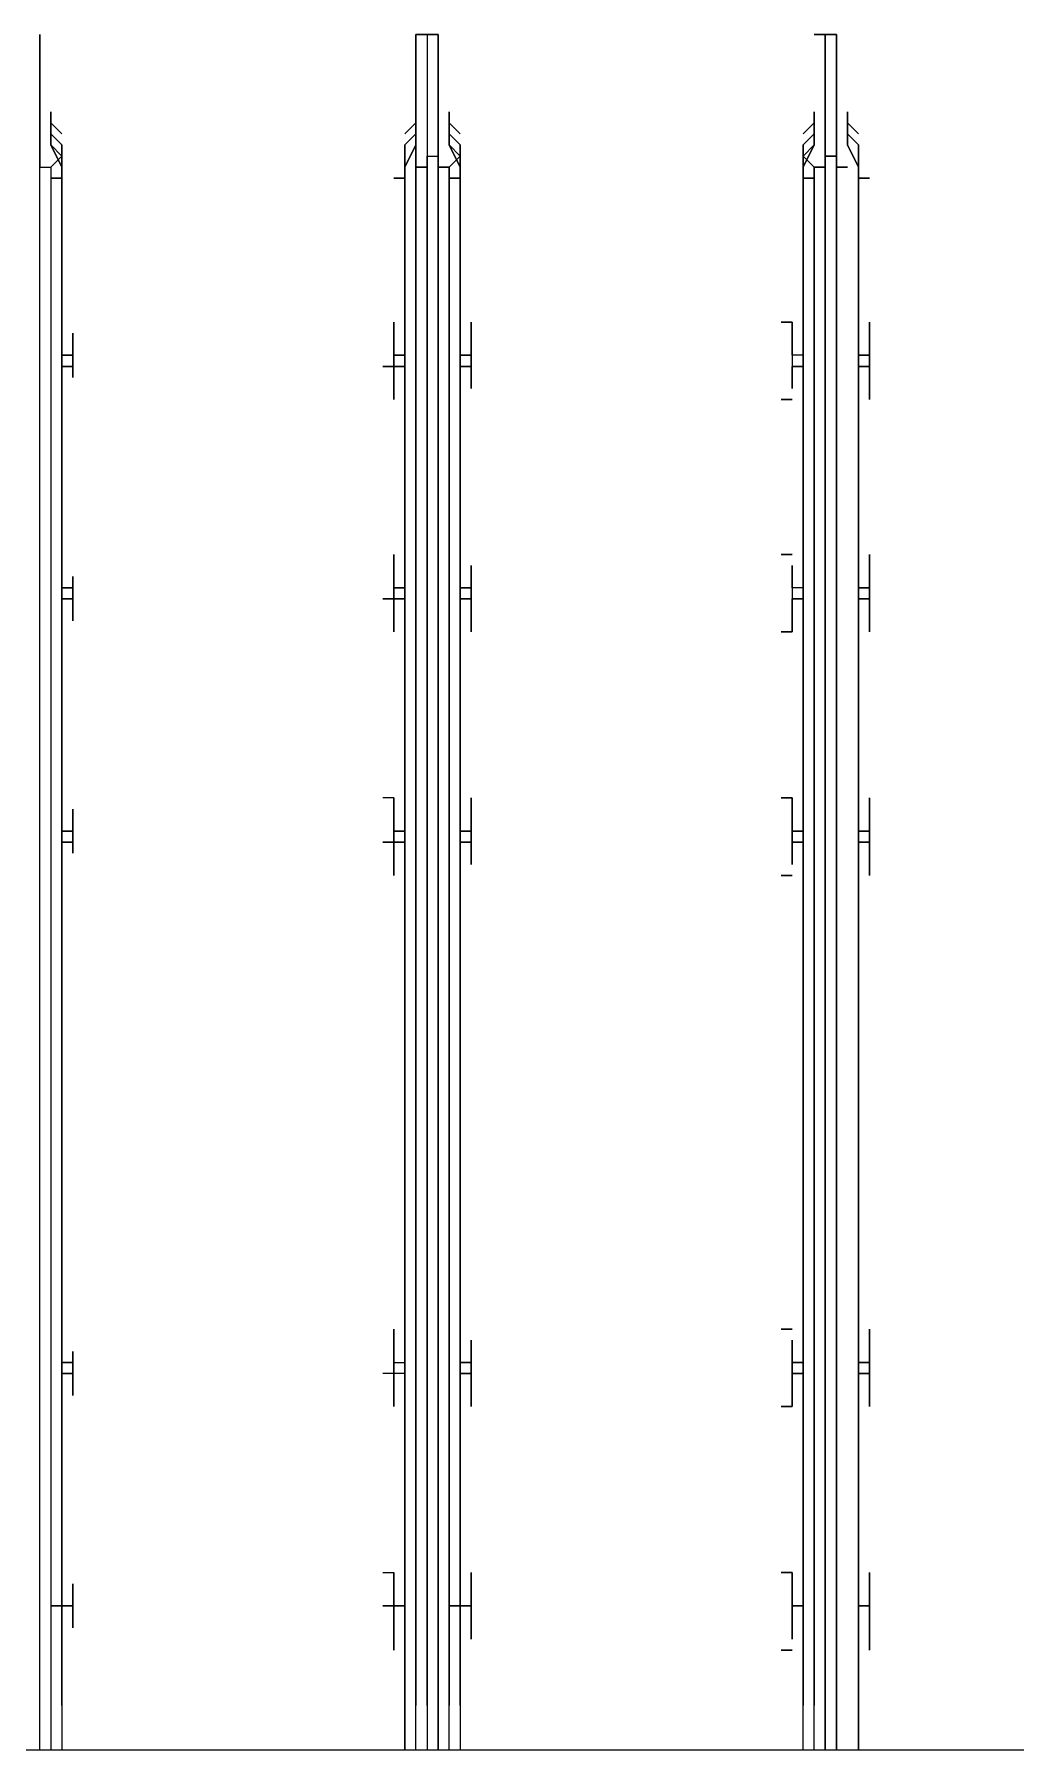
# Model space of a CAD drawing. Header units: metres. Extents: x 531759 to 532310, y 2674774 to 2675087.
# Drawn here: x 532123.8614 to 532123.9841, y 2674973.8952 to 2674974.1096 of the extents above; entities that cross this region are included whole.
import ezdxf

# ---------------------------------------------------------------- set-up
doc = ezdxf.new("R2010")
doc.units = ezdxf.units.M
doc.header["$MEASUREMENT"] = 0
doc.layers.add('IDT', color=7, linetype='Continuous')

# ---------------------------------------------------------------- blocks, each defined once
blk = doc.blocks.new('IDT')
at = {"layer": 'IDT', "color": 0, "lineweight": 25}
for p, q in [((14.34065, 13.86368), (13.87591, 13.86368)), ((14.14286, 13.66727), (14.14286, 13.86368)), ((14.14286, 13.86368), (14.14286, 13.66589)), ((14.14562, 13.66589), (14.14562, 13.86368)), ((14.14562, 13.86368), (14.14562, 13.66451)), ((14.14701, 13.66589), (14.14701, 13.86368)), ((14.14701, 13.86368), (14.14701, 13.66451)), ((14.14839, 13.86368), (14.14839, 13.66589)), ((14.14977, 13.86368), (14.14977, 13.66727)), ((14.19265, 13.66727), (14.19265, 13.86368)), ((14.19403, 13.86368), (14.19403, 13.66589)), ((14.19542, 13.66589), (14.19542, 13.86368)), ((14.19542, 13.86368), (14.19542, 13.66451)), ((14.1968, 13.66451), (14.1968, 13.86368)), ((14.19818, 13.86368), (14.19818, 13.66589)), ((14.19957, 13.86368), (14.19957, 13.66589)), ((14.19957, 13.66727), (14.19957, 13.86368)), ((14.24244, 13.66727), (14.24244, 13.86368)), ((14.24383, 13.66589), (14.24383, 13.86368)), ((14.24521, 13.86368), (14.24521, 13.66589)), ((14.14286, 13.66589), (14.14286, 13.85815)), ((14.14286, 13.85815), (14.14286, 13.66727)), ((14.14562, 13.66451), (14.14562, 13.85815)), ((14.14562, 13.85815), (14.14562, 13.66589)), ((14.14701, 13.66451), (14.14701, 13.85815)), ((14.14701, 13.85815), (14.14701, 13.66589)), ((14.14839, 13.66589), (14.14839, 13.85815)), ((14.14977, 13.66727), (14.14977, 13.85815)), ((14.19265, 13.85815), (14.19265, 13.66727)), ((14.19403, 13.66589), (14.19403, 13.85815)), ((14.19542, 13.66451), (14.19542, 13.85815)), ((14.19542, 13.85815), (14.19542, 13.66589)), ((14.1968, 13.85815), (14.1968, 13.66451)), ((14.19818, 13.66589), (14.19818, 13.85815)), ((14.19957, 13.66589), (14.19957, 13.85815)), ((14.19957, 13.85815), (14.19957, 13.66727)), ((14.24244, 13.85815), (14.24244, 13.66727)), ((14.24383, 13.66589), (14.24383, 13.85815)), ((14.24521, 13.85815), (14.24521, 13.66589)), ((14.14147, 13.8457), (14.14147, 13.85123)), ((14.14147, 13.85123), (14.14147, 13.8457)), ((14.14147, 13.84846), (14.14147, 13.84985)), ((14.14147, 13.84985), (14.14147, 13.84846)), ((14.14977, 13.8457), (14.14977, 13.85123)), ((14.14977, 13.85123), (14.14977, 13.8457)), ((14.15254, 13.85123), (14.15115, 13.85123)), ((14.15115, 13.85123), (14.15254, 13.85123)), ((14.15115, 13.84985), (14.15115, 13.84846)), ((14.15115, 13.84846), (14.15115, 13.84985)), ((14.19127, 13.84846), (14.19127, 13.84985)), ((14.19127, 13.84985), (14.19127, 13.84846)), ((14.19265, 13.8457), (14.19265, 13.85123)), ((14.19265, 13.85123), (14.19265, 13.8457)), ((14.20095, 13.8457), (14.20095, 13.85123)), ((14.20095, 13.85123), (14.20095, 13.8457)), ((14.20095, 13.84846), (14.20095, 13.84985)), ((14.20095, 13.84985), (14.20095, 13.84846)), ((14.24244, 13.8457), (14.24244, 13.85123)), ((14.24244, 13.85123), (14.24244, 13.8457)), ((14.24244, 13.84846), (14.24244, 13.84985)), ((14.24244, 13.84985), (14.24244, 13.84846)), ((14.14147, 13.84846), (14.14147, 13.8457)), ((14.14147, 13.8457), (14.14147, 13.84846)), ((14.15115, 13.84846), (14.15115, 13.8457)), ((14.15115, 13.8457), (14.15115, 13.84846)), ((14.19127, 13.8457), (14.19127, 13.84846)), ((14.19127, 13.84846), (14.19127, 13.8457)), ((14.20095, 13.8457), (14.20095, 13.84846)), ((14.20095, 13.84846), (14.20095, 13.8457)), ((14.24106, 13.8457), (14.24106, 13.84846)), ((14.24106, 13.84846), (14.24106, 13.8457)), ((14.14147, 13.8457), (14.14147, 13.84293)), ((14.14147, 13.84155), (14.14147, 13.8457)), ((14.14147, 13.8457), (14.14286, 13.8457)), ((14.14286, 13.8457), (14.14147, 13.8457)), ((14.14147, 13.8457), (14.14286, 13.8457)), ((14.14286, 13.8457), (14.14147, 13.8457)), ((14.14147, 13.8457), (14.14147, 13.84155)), ((14.14147, 13.84293), (14.14147, 13.8457)), ((14.14147, 13.8457), (14.14286, 13.8457)), ((14.14977, 13.8457), (14.14977, 13.84155)), ((14.14977, 13.84155), (14.14977, 13.8457)), ((14.14977, 13.8457), (14.15115, 13.8457)), ((14.15115, 13.8457), (14.14977, 13.8457)), ((14.14977, 13.8457), (14.15115, 13.8457)), ((14.15115, 13.8457), (14.14977, 13.8457)), ((14.15115, 13.8457), (14.14977, 13.8457)), ((14.14977, 13.8457), (14.15115, 13.8457)), ((14.15115, 13.8457), (14.14977, 13.8457)), ((14.14977, 13.8457), (14.15115, 13.8457)), ((14.15115, 13.84293), (14.15115, 13.8457)), ((14.15115, 13.8457), (14.15115, 13.84293)), ((14.19265, 13.8457), (14.19127, 13.8457)), ((14.19127, 13.8457), (14.19265, 13.8457)), ((14.19127, 13.8457), (14.19127, 13.84293)), ((14.19127, 13.84293), (14.19127, 13.8457)), ((14.19127, 13.8457), (14.19265, 13.8457)), ((14.19265, 13.8457), (14.19127, 13.8457)), ((14.19127, 13.8457), (14.19265, 13.8457)), ((14.19403, 13.8457), (14.19265, 13.8457)), ((14.19265, 13.8457), (14.19403, 13.8457)), ((14.19265, 13.8457), (14.19265, 13.84155)), ((14.19265, 13.84155), (14.19265, 13.8457)), ((14.20095, 13.8457), (14.19957, 13.8457)), ((14.19957, 13.8457), (14.20095, 13.8457)), ((14.20095, 13.8457), (14.19957, 13.8457)), ((14.19957, 13.8457), (14.20095, 13.8457)), ((14.20095, 13.84155), (14.20095, 13.8457)), ((14.20095, 13.8457), (14.20095, 13.84155)), ((14.20095, 13.84293), (14.20095, 13.8457)), ((14.20095, 13.84293), (14.20095, 13.8457)), ((14.20095, 13.8457), (14.20233, 13.8457)), ((14.20233, 13.8457), (14.20095, 13.8457)), ((14.20095, 13.8457), (14.20233, 13.8457)), ((14.20233, 13.8457), (14.20095, 13.8457)), ((14.20095, 13.8457), (14.20233, 13.8457)), ((14.24244, 13.8457), (14.24106, 13.8457)), ((14.24106, 13.8457), (14.24106, 13.84293)), ((14.24106, 13.84293), (14.24106, 13.8457)), ((14.24106, 13.8457), (14.24244, 13.8457)), ((14.24244, 13.8457), (14.24106, 13.8457)), ((14.24106, 13.8457), (14.24244, 13.8457)), ((14.24383, 13.8457), (14.24244, 13.8457)), ((14.24244, 13.8457), (14.24383, 13.8457)), ((14.24244, 13.8457), (14.24244, 13.84155)), ((14.24244, 13.84155), (14.24244, 13.8457)), ((14.14147, 13.84293), (14.14147, 13.84155)), ((14.14147, 13.84155), (14.14147, 13.84293)), ((14.15115, 13.84293), (14.15115, 13.84155)), ((14.15115, 13.84155), (14.15115, 13.84293)), ((14.15115, 13.84155), (14.15254, 13.84155)), ((14.15254, 13.84155), (14.15115, 13.84155)), ((14.19127, 13.84293), (14.19127, 13.84155)), ((14.19127, 13.84155), (14.19127, 13.84293)), ((14.20095, 13.84155), (14.20095, 13.84293)), ((14.20095, 13.84155), (14.20095, 13.84293)), ((14.20233, 13.84155), (14.20095, 13.84155)), ((14.24244, 13.84155), (14.24244, 13.84293)), ((14.24244, 13.84293), (14.24244, 13.84155)), ((14.14147, 13.81942), (14.14147, 13.8208)), ((14.14147, 13.8208), (14.14147, 13.81665)), ((14.14147, 13.81665), (14.14147, 13.8208)), ((14.14147, 13.8208), (14.14147, 13.81942)), ((14.14977, 13.81665), (14.14977, 13.8208)), ((14.14977, 13.8208), (14.14977, 13.81665)), ((14.15115, 13.8208), (14.15254, 13.8208)), ((14.15254, 13.8208), (14.15115, 13.8208)), ((14.15115, 13.8208), (14.15115, 13.81942)), ((14.15115, 13.81942), (14.15115, 13.8208)), ((14.19127, 13.81942), (14.19127, 13.8208)), ((14.19127, 13.8208), (14.19127, 13.81942)), ((14.19265, 13.81527), (14.19265, 13.8208)), ((14.19265, 13.8208), (14.19265, 13.81665)), ((14.20095, 13.81942), (14.20095, 13.8208)), ((14.20095, 13.81665), (14.20095, 13.8208)), ((14.20095, 13.8208), (14.20095, 13.81942)), ((14.20095, 13.81665), (14.20095, 13.8208)), ((14.24244, 13.81527), (14.24244, 13.8208)), ((14.24244, 13.8208), (14.24244, 13.81942)), ((14.24244, 13.81942), (14.24244, 13.8208)), ((14.24244, 13.8208), (14.24244, 13.81665)), ((14.14147, 13.81665), (14.14147, 13.81942)), ((14.14147, 13.81942), (14.14147, 13.81527)), ((14.15115, 13.81942), (14.15115, 13.81665)), ((14.15115, 13.81665), (14.15115, 13.81942)), ((14.19127, 13.81665), (14.19127, 13.81942)), ((14.19127, 13.81942), (14.19127, 13.81665)), ((14.20095, 13.81942), (14.20095, 13.81665)), ((14.20095, 13.81942), (14.20095, 13.81665)), ((14.24106, 13.81665), (14.24106, 13.81942)), ((14.24106, 13.81942), (14.24106, 13.81665)), ((14.14147, 13.81527), (14.14147, 13.81665)), ((14.14147, 13.81665), (14.14286, 13.81665)), ((14.14286, 13.81665), (14.14147, 13.81665)), ((14.14147, 13.81527), (14.14147, 13.81665)), ((14.14147, 13.81665), (14.14147, 13.81527)), ((14.14147, 13.81389), (14.14147, 13.81527)), ((14.14147, 13.81527), (14.14147, 13.81389)), ((14.14147, 13.81112), (14.14147, 13.81527)), ((14.14147, 13.81527), (14.14286, 13.81527)), ((14.14286, 13.81527), (14.14147, 13.81527)), ((14.14147, 13.81527), (14.14147, 13.81112)), ((14.14977, 13.81527), (14.14977, 13.81665)), ((14.14977, 13.81665), (14.14977, 13.81112)), ((14.14977, 13.81665), (14.15115, 13.81665)), ((14.15115, 13.81665), (14.14977, 13.81665)), ((14.14977, 13.81665), (14.15115, 13.81665)), ((14.14977, 13.81112), (14.14977, 13.81527)), ((14.15115, 13.81527), (14.14977, 13.81527)), ((14.14977, 13.81527), (14.15115, 13.81527)), ((14.15115, 13.81665), (14.15115, 13.81527)), ((14.15115, 13.81527), (14.15115, 13.81665)), ((14.15115, 13.81389), (14.15115, 13.81527)), ((14.15115, 13.81527), (14.15115, 13.81389)), ((14.19127, 13.81527), (14.19127, 13.81665)), ((14.19127, 13.81665), (14.19127, 13.81527)), ((14.19265, 13.81665), (14.19127, 13.81665)), ((14.19127, 13.81665), (14.19265, 13.81665)), ((14.19265, 13.81527), (14.19127, 13.81527)), ((14.19127, 13.81527), (14.19265, 13.81527)), ((14.19127, 13.81389), (14.19127, 13.81527)), ((14.19127, 13.81527), (14.19127, 13.81389)), ((14.19265, 13.81665), (14.19265, 13.81527)), ((14.19265, 13.81527), (14.19265, 13.81112)), ((14.19265, 13.81112), (14.19265, 13.81527)), ((14.19957, 13.81665), (14.20095, 13.81665)), ((14.19957, 13.81665), (14.20095, 13.81665)), ((14.20095, 13.81527), (14.19957, 13.81527)), ((14.20095, 13.81527), (14.19957, 13.81527)), ((14.20095, 13.81665), (14.20095, 13.81527)), ((14.20095, 13.81665), (14.20233, 13.81665)), ((14.20095, 13.81527), (14.20095, 13.81665)), ((14.20095, 13.81665), (14.20095, 13.81527)), ((14.20095, 13.81665), (14.20095, 13.81527)), ((14.20095, 13.81665), (14.20233, 13.81665)), ((14.20095, 13.81527), (14.20095, 13.81389)), ((14.20095, 13.81389), (14.20095, 13.81527)), ((14.20095, 13.81527), (14.20095, 13.81112)), ((14.20095, 13.81112), (14.20095, 13.81527)), ((14.24106, 13.81527), (14.24106, 13.81665)), ((14.24106, 13.81665), (14.24106, 13.81527)), ((14.24244, 13.81665), (14.24106, 13.81665)), ((14.24106, 13.81665), (14.24244, 13.81665)), ((14.24244, 13.81527), (14.24106, 13.81527)), ((14.24106, 13.81527), (14.24244, 13.81527)), ((14.24106, 13.81389), (14.24106, 13.81527)), ((14.24106, 13.81527), (14.24106, 13.81389)), ((14.24244, 13.81665), (14.24244, 13.81527)), ((14.24244, 13.81527), (14.24244, 13.81112)), ((14.24244, 13.81112), (14.24244, 13.81527)), ((14.14147, 13.8125), (14.14147, 13.81389)), ((14.14147, 13.81389), (14.14147, 13.8125)), ((14.15115, 13.81389), (14.15115, 13.8125)), ((14.15115, 13.8125), (14.15115, 13.81389)), ((14.19127, 13.8125), (14.19127, 13.81389)), ((14.19127, 13.81389), (14.19127, 13.8125)), ((14.20095, 13.81389), (14.20095, 13.8125)), ((14.20095, 13.8125), (14.20095, 13.81389)), ((14.24244, 13.8125), (14.24244, 13.81389)), ((14.24244, 13.81389), (14.24244, 13.8125)), ((14.15254, 13.81112), (14.15115, 13.81112)), ((14.15115, 13.81112), (14.15254, 13.81112)), ((14.14147, 13.75026), (14.14147, 13.75441)), ((14.14147, 13.75441), (14.14147, 13.75026)), ((14.14147, 13.75164), (14.14147, 13.75303)), ((14.14147, 13.75303), (14.14147, 13.75164)), ((14.14977, 13.75026), (14.14977, 13.75441)), ((14.14977, 13.75441), (14.14977, 13.75026)), ((14.15254, 13.75441), (14.15115, 13.75441)), ((14.15115, 13.75441), (14.15254, 13.75441)), ((14.15115, 13.75303), (14.15115, 13.75164)), ((14.15115, 13.75164), (14.15115, 13.75303)), ((14.19127, 13.75164), (14.19127, 13.75303)), ((14.19127, 13.75303), (14.19127, 13.75164)), ((14.19265, 13.74473), (14.19265, 13.75441)), ((14.19265, 13.75441), (14.19265, 13.75026)), ((14.20095, 13.75026), (14.20095, 13.75441)), ((14.20095, 13.75441), (14.20095, 13.75026)), ((14.20095, 13.75164), (14.20095, 13.75303)), ((14.20095, 13.75303), (14.20095, 13.75164)), ((14.24244, 13.74473), (14.24244, 13.75441)), ((14.24244, 13.75441), (14.24244, 13.75026)), ((14.24244, 13.75164), (14.24244, 13.75303)), ((14.24244, 13.75303), (14.24244, 13.75164)), ((14.14147, 13.75026), (14.14147, 13.75164)), ((14.14147, 13.75164), (14.14147, 13.75026)), ((14.15115, 13.75164), (14.15115, 13.75026)), ((14.15115, 13.75026), (14.15115, 13.75164)), ((14.19127, 13.75026), (14.19127, 13.75164)), ((14.19127, 13.75164), (14.19127, 13.75026)), ((14.20095, 13.75026), (14.20095, 13.75164)), ((14.20095, 13.75164), (14.20095, 13.75026)), ((14.24106, 13.75026), (14.24106, 13.75164)), ((14.24106, 13.75164), (14.24106, 13.75026)), ((14.14286, 13.75026), (14.14147, 13.75026)), ((14.14147, 13.75026), (14.14286, 13.75026)), ((14.14147, 13.74888), (14.14147, 13.75026)), ((14.14147, 13.75026), (14.14147, 13.74611)), ((14.14147, 13.74888), (14.14147, 13.75026)), ((14.14147, 13.75026), (14.14147, 13.74888)), ((14.14286, 13.74888), (14.14147, 13.74888)), ((14.14147, 13.74473), (14.14147, 13.74888)), ((14.14147, 13.74473), (14.14147, 13.74888)), ((14.14147, 13.74888), (14.14286, 13.74888)), ((14.14286, 13.74888), (14.14147, 13.74888)), ((14.14147, 13.74888), (14.14147, 13.74611)), ((14.15115, 13.75026), (14.14977, 13.75026)), ((14.14977, 13.75026), (14.15115, 13.75026)), ((14.15115, 13.75026), (14.14977, 13.75026)), ((14.14977, 13.75026), (14.14977, 13.74888)), ((14.14977, 13.74888), (14.14977, 13.75026)), ((14.14977, 13.75026), (14.15115, 13.75026)), ((14.14977, 13.74888), (14.15115, 13.74888)), ((14.14977, 13.74888), (14.14977, 13.74473)), ((14.14977, 13.74473), (14.14977, 13.74888)), ((14.15115, 13.74888), (14.14977, 13.74888)), ((14.15115, 13.74888), (14.15115, 13.75026)), ((14.15115, 13.75026), (14.15115, 13.74888)), ((14.15115, 13.74888), (14.15115, 13.74611)), ((14.15115, 13.74611), (14.15115, 13.74888)), ((14.19265, 13.75026), (14.19127, 13.75026)), ((14.19127, 13.75026), (14.19265, 13.75026)), ((14.19127, 13.75026), (14.19127, 13.74888)), ((14.19127, 13.74888), (14.19127, 13.75026)), ((14.19127, 13.74888), (14.19265, 13.74888)), ((14.19265, 13.74888), (14.19127, 13.74888)), ((14.19127, 13.74611), (14.19127, 13.74888)), ((14.19127, 13.74888), (14.19127, 13.74611)), ((14.19265, 13.75026), (14.19265, 13.74888)), ((14.19265, 13.74888), (14.19265, 13.74473)), ((14.20095, 13.75026), (14.19957, 13.75026)), ((14.19957, 13.75026), (14.20095, 13.75026)), ((14.20095, 13.74888), (14.19957, 13.74888)), ((14.19957, 13.74888), (14.20095, 13.74888)), ((14.20095, 13.75026), (14.20095, 13.74888)), ((14.20095, 13.74888), (14.20095, 13.75026)), ((14.20095, 13.75026), (14.20233, 13.75026)), ((14.20233, 13.75026), (14.20095, 13.75026)), ((14.20095, 13.74611), (14.20095, 13.75026)), ((14.20095, 13.75026), (14.20095, 13.74888)), ((14.20095, 13.74888), (14.20095, 13.74473)), ((14.20095, 13.74611), (14.20095, 13.74888)), ((14.20095, 13.74888), (14.20095, 13.74473)), ((14.24244, 13.75026), (14.24106, 13.75026)), ((14.24106, 13.75026), (14.24244, 13.75026)), ((14.24106, 13.75026), (14.24106, 13.74888)), ((14.24106, 13.74888), (14.24106, 13.75026)), ((14.24106, 13.74888), (14.24244, 13.74888)), ((14.24244, 13.74888), (14.24106, 13.74888)), ((14.24106, 13.74611), (14.24106, 13.74888)), ((14.24106, 13.74888), (14.24106, 13.74611)), ((14.24244, 13.75026), (14.24244, 13.74888)), ((14.24244, 13.74888), (14.24244, 13.74473)), ((14.14147, 13.74611), (14.14147, 13.74473)), ((14.14147, 13.74611), (14.14147, 13.74473)), ((14.15115, 13.74611), (14.15115, 13.74473)), ((14.15115, 13.74473), (14.15115, 13.74611)), ((14.15115, 13.74473), (14.15254, 13.74473)), ((14.15254, 13.74473), (14.15115, 13.74473)), ((14.19127, 13.74473), (14.19127, 13.74611)), ((14.19127, 13.74611), (14.19127, 13.74473)), ((14.20095, 13.74473), (14.20095, 13.74611)), ((14.20095, 13.74473), (14.20095, 13.74611)), ((14.20095, 13.74473), (14.20233, 13.74473)), ((14.24244, 13.74473), (14.24244, 13.74611)), ((14.24244, 13.74611), (14.24244, 13.74473)), ((14.14147, 13.7226), (14.14147, 13.72398)), ((14.14147, 13.72398), (14.14147, 13.71983)), ((14.14147, 13.71983), (14.14147, 13.72398)), ((14.14147, 13.72398), (14.14147, 13.7226)), ((14.14977, 13.71983), (14.14977, 13.72398)), ((14.14977, 13.72398), (14.14977, 13.71983)), ((14.15115, 13.72398), (14.15115, 13.7226)), ((14.15115, 13.7226), (14.15115, 13.72398)), ((14.15115, 13.72398), (14.15254, 13.72398)), ((14.15254, 13.72398), (14.15115, 13.72398)), ((14.19127, 13.7226), (14.19127, 13.72398)), ((14.19127, 13.72398), (14.19127, 13.7226)), ((14.19265, 13.71983), (14.19265, 13.72398)), ((14.19265, 13.72398), (14.19265, 13.71983)), ((14.20095, 13.7226), (14.20095, 13.72398)), ((14.20095, 13.72398), (14.20095, 13.7226)), ((14.20095, 13.71983), (14.20095, 13.72398)), ((14.20095, 13.72398), (14.20095, 13.71983)), ((14.24244, 13.7226), (14.24244, 13.72398)), ((14.24244, 13.72398), (14.24244, 13.71983)), ((14.24244, 13.71983), (14.24244, 13.72398)), ((14.24244, 13.72398), (14.24244, 13.7226)), ((14.14147, 13.71983), (14.14147, 13.7226)), ((14.14147, 13.7226), (14.14147, 13.71845)), ((14.15115, 13.71983), (14.15115, 13.7226)), ((14.15115, 13.7226), (14.15115, 13.71983)), ((14.19127, 13.71983), (14.19127, 13.7226)), ((14.19127, 13.7226), (14.19127, 13.71983)), ((14.20095, 13.71983), (14.20095, 13.7226)), ((14.20095, 13.7226), (14.20095, 13.71983)), ((14.24106, 13.71983), (14.24106, 13.7226)), ((14.24106, 13.7226), (14.24106, 13.71983)), ((14.14147, 13.71845), (14.14147, 13.71983)), ((14.14147, 13.71983), (14.14286, 13.71983)), ((14.14286, 13.71983), (14.14147, 13.71983)), ((14.14147, 13.71845), (14.14147, 13.71983)), ((14.14147, 13.71983), (14.14147, 13.71845)), ((14.15115, 13.71983), (14.14977, 13.71983)), ((14.14977, 13.71983), (14.15115, 13.71983)), ((14.15115, 13.71983), (14.14977, 13.71983)), ((14.14977, 13.71983), (14.14977, 13.71845)), ((14.15115, 13.71983), (14.14977, 13.71983)), ((14.14977, 13.71983), (14.14977, 13.7143)), ((14.15115, 13.71845), (14.15115, 13.71983)), ((14.15115, 13.71845), (14.15115, 13.71983)), ((14.19127, 13.71845), (14.19127, 13.71983)), ((14.19127, 13.71983), (14.19127, 13.71845)), ((14.19265, 13.71983), (14.19127, 13.71983)), ((14.19127, 13.71983), (14.19265, 13.71983)), ((14.19265, 13.71845), (14.19265, 13.71983)), ((14.19265, 13.71983), (14.19265, 13.71845)), ((14.19957, 13.71983), (14.20095, 13.71983)), ((14.20095, 13.71983), (14.19957, 13.71983)), ((14.20095, 13.71845), (14.20095, 13.71983)), ((14.20095, 13.71983), (14.20233, 13.71983)), ((14.20233, 13.71983), (14.20095, 13.71983)), ((14.20095, 13.71983), (14.20095, 13.71845)), ((14.20095, 13.71845), (14.20095, 13.71983)), ((14.20095, 13.71983), (14.20095, 13.71845)), ((14.24106, 13.71845), (14.24106, 13.71983)), ((14.24106, 13.71983), (14.24106, 13.71845)), ((14.24244, 13.71983), (14.24106, 13.71983)), ((14.24106, 13.71983), (14.24244, 13.71983)), ((14.24244, 13.71983), (14.24244, 13.71845)), ((14.24244, 13.71845), (14.24244, 13.71983)), ((14.14286, 13.71845), (14.14147, 13.71845)), ((14.14147, 13.71845), (14.14147, 13.71707)), ((14.14147, 13.71707), (14.14147, 13.71845)), ((14.14147, 13.71845), (14.14147, 13.7143)), ((14.14147, 13.7143), (14.14147, 13.71845)), ((14.14147, 13.71845), (14.14286, 13.71845)), ((14.14286, 13.71845), (14.14147, 13.71845)), ((14.14147, 13.71707), (14.14147, 13.71568)), ((14.14147, 13.71568), (14.14147, 13.71707)), ((14.14977, 13.71845), (14.15115, 13.71845)), ((14.14977, 13.7143), (14.14977, 13.71845)), ((14.14977, 13.71845), (14.15115, 13.71845)), ((14.15115, 13.71707), (14.15115, 13.71845)), ((14.15115, 13.71845), (14.15115, 13.71707)), ((14.15115, 13.71707), (14.15115, 13.71568)), ((14.15115, 13.71568), (14.15115, 13.71707)), ((14.19265, 13.71845), (14.19127, 13.71845)), ((14.19127, 13.71845), (14.19265, 13.71845)), ((14.19127, 13.71707), (14.19127, 13.71845)), ((14.19127, 13.71845), (14.19127, 13.71707)), ((14.19127, 13.71568), (14.19127, 13.71707)), ((14.19127, 13.71707), (14.19127, 13.71568)), ((14.19265, 13.7143), (14.19265, 13.71845)), ((14.19265, 13.71845), (14.19265, 13.7143)), ((14.20095, 13.71845), (14.19957, 13.71845)), ((14.19957, 13.71845), (14.20095, 13.71845)), ((14.20095, 13.71845), (14.20095, 13.71707)), ((14.20095, 13.71707), (14.20095, 13.71845)), ((14.20095, 13.71845), (14.20095, 13.7143)), ((14.20095, 13.7143), (14.20095, 13.71845)), ((14.20095, 13.71707), (14.20095, 13.71568)), ((14.20095, 13.71568), (14.20095, 13.71707)), ((14.24106, 13.71707), (14.24106, 13.71845)), ((14.24106, 13.71845), (14.24106, 13.71707)), ((14.24244, 13.71845), (14.24106, 13.71845)), ((14.24106, 13.71845), (14.24244, 13.71845)), ((14.24244, 13.7143), (14.24244, 13.71845)), ((14.24244, 13.71845), (14.24244, 13.7143)), ((14.24244, 13.71568), (14.24244, 13.71707)), ((14.24244, 13.71707), (14.24244, 13.71568)), ((14.15254, 13.7143), (14.15115, 13.7143)), ((14.15115, 13.7143), (14.15254, 13.7143)), ((14.14147, 13.69079), (14.14147, 13.69493)), ((14.14147, 13.69493), (14.14147, 13.69079)), ((14.14147, 13.69217), (14.14147, 13.69355)), ((14.14147, 13.69355), (14.14147, 13.69217)), ((14.14977, 13.69079), (14.14977, 13.69493)), ((14.14977, 13.69493), (14.14977, 13.69079)), ((14.15254, 13.69493), (14.15115, 13.69493)), ((14.15115, 13.69493), (14.15254, 13.69493)), ((14.15115, 13.69355), (14.15115, 13.69217)), ((14.15115, 13.69217), (14.15115, 13.69355)), ((14.19127, 13.69217), (14.19127, 13.69355)), ((14.19127, 13.69355), (14.19127, 13.69217)), ((14.19265, 13.69079), (14.19265, 13.69493)), ((14.19265, 13.69493), (14.19265, 13.6894)), ((14.20095, 13.69079), (14.20095, 13.69493)), ((14.20095, 13.69493), (14.20095, 13.69079)), ((14.20095, 13.69355), (14.20095, 13.69217)), ((14.20095, 13.69217), (14.20095, 13.69355)), ((14.24244, 13.6894), (14.24244, 13.69493)), ((14.24244, 13.69493), (14.24244, 13.69079)), ((14.24244, 13.69217), (14.24244, 13.69355)), ((14.24244, 13.69355), (14.24244, 13.69217)), ((14.14147, 13.69079), (14.14147, 13.69217)), ((14.14147, 13.69217), (14.14147, 13.69079)), ((14.15115, 13.69217), (14.15115, 13.69079)), ((14.15115, 13.69079), (14.15115, 13.69217)), ((14.19127, 13.69079), (14.19127, 13.69217)), ((14.19127, 13.69217), (14.19127, 13.69079)), ((14.20095, 13.69217), (14.20095, 13.69079)), ((14.20095, 13.69079), (14.20095, 13.69217)), ((14.24106, 13.69079), (14.24106, 13.69217)), ((14.24106, 13.69217), (14.24106, 13.69079)), ((14.14286, 13.69079), (14.14147, 13.69079)), ((14.14147, 13.69079), (14.14286, 13.69079)), ((14.14147, 13.6894), (14.14147, 13.69079)), ((14.14147, 13.69079), (14.14147, 13.6894)), ((14.14147, 13.6894), (14.14147, 13.69079)), ((14.14147, 13.69079), (14.14147, 13.6894)), ((14.14286, 13.6894), (14.14147, 13.6894)), ((14.14147, 13.6894), (14.14147, 13.68525)), ((14.14147, 13.68664), (14.14147, 13.6894)), ((14.14147, 13.68525), (14.14147, 13.6894)), ((14.14147, 13.6894), (14.14286, 13.6894)), ((14.14286, 13.6894), (14.14147, 13.6894)), ((14.14147, 13.6894), (14.14147, 13.68664)), ((14.15115, 13.69079), (14.14977, 13.69079)), ((14.14977, 13.69079), (14.15115, 13.69079)), ((14.15115, 13.69079), (14.14977, 13.69079)), ((14.14977, 13.69079), (14.14977, 13.6894)), ((14.15115, 13.69079), (14.14977, 13.69079)), ((14.14977, 13.69079), (14.14977, 13.6894)), ((14.14977, 13.6894), (14.15115, 13.6894)), ((14.14977, 13.6894), (14.14977, 13.68525)), ((14.14977, 13.68525), (14.14977, 13.6894)), ((14.14977, 13.6894), (14.15115, 13.6894)), ((14.15115, 13.6894), (14.15115, 13.69079)), ((14.15115, 13.6894), (14.15115, 13.69079)), ((14.15115, 13.68664), (14.15115, 13.6894)), ((14.15115, 13.6894), (14.15115, 13.68664)), ((14.19265, 13.69079), (14.19127, 13.69079)), ((14.19127, 13.69079), (14.19265, 13.69079)), ((14.19127, 13.6894), (14.19127, 13.69079)), ((14.19127, 13.69079), (14.19127, 13.6894)), ((14.19127, 13.6894), (14.19265, 13.6894)), ((14.19265, 13.6894), (14.19127, 13.6894)), ((14.19127, 13.68664), (14.19127, 13.6894)), ((14.19127, 13.6894), (14.19127, 13.68664)), ((14.19265, 13.6894), (14.19265, 13.69079)), ((14.19265, 13.6894), (14.19265, 13.68525)), ((14.19265, 13.68525), (14.19265, 13.6894)), ((14.20095, 13.69079), (14.19957, 13.69079)), ((14.19957, 13.69079), (14.20095, 13.69079)), ((14.20095, 13.6894), (14.19957, 13.6894)), ((14.19957, 13.6894), (14.20095, 13.6894)), ((14.20095, 13.69079), (14.20095, 13.6894)), ((14.20095, 13.6894), (14.20095, 13.69079)), ((14.20095, 13.6894), (14.20095, 13.69079)), ((14.20095, 13.69079), (14.20233, 13.69079)), ((14.20233, 13.69079), (14.20095, 13.69079)), ((14.20095, 13.69079), (14.20095, 13.6894)), ((14.20095, 13.6894), (14.20095, 13.68525)), ((14.20095, 13.68664), (14.20095, 13.6894)), ((14.20095, 13.6894), (14.20095, 13.68525)), ((14.20095, 13.68664), (14.20095, 13.6894)), ((14.24244, 13.69079), (14.24106, 13.69079)), ((14.24106, 13.69079), (14.24244, 13.69079)), ((14.24106, 13.6894), (14.24106, 13.69079)), ((14.24106, 13.69079), (14.24106, 13.6894)), ((14.24106, 13.68664), (14.24106, 13.6894)), ((14.24106, 13.6894), (14.24106, 13.68664)), ((14.24244, 13.6894), (14.24106, 13.6894)), ((14.24106, 13.6894), (14.24244, 13.6894)), ((14.24244, 13.69079), (14.24244, 13.6894)), ((14.24244, 13.6894), (14.24244, 13.68525)), ((14.24244, 13.68525), (14.24244, 13.6894)), ((14.14147, 13.68525), (14.14147, 13.68664)), ((14.14147, 13.68664), (14.14147, 13.68525)), ((14.15115, 13.68525), (14.15115, 13.68664)), ((14.15115, 13.68664), (14.15115, 13.68525)), ((14.19127, 13.68525), (14.19127, 13.68664)), ((14.19127, 13.68664), (14.19127, 13.68525)), ((14.20095, 13.68525), (14.20095, 13.68664)), ((14.20095, 13.68525), (14.20095, 13.68664)), ((14.24244, 13.68525), (14.24244, 13.68664)), ((14.24244, 13.68664), (14.24244, 13.68525)), ((14.15254, 13.68525), (14.15115, 13.68525)), ((14.15115, 13.68525), (14.15254, 13.68525)), ((14.14286, 13.66727), (14.14147, 13.66727)), ((14.14147, 13.66727), (14.14286, 13.66727)), ((14.14286, 13.66451), (14.14286, 13.66727)), ((14.14286, 13.66727), (14.14286, 13.66451)), ((14.14977, 13.66727), (14.14839, 13.66727)), ((14.14839, 13.66727), (14.14977, 13.66727)), ((14.14977, 13.66451), (14.14977, 13.66727)), ((14.14977, 13.66727), (14.14977, 13.66451)), ((14.19265, 13.66727), (14.19403, 13.66727)), ((14.19403, 13.66727), (14.19265, 13.66727)), ((14.19265, 13.66727), (14.19265, 13.66451)), ((14.19265, 13.66451), (14.19265, 13.66727)), ((14.19957, 13.66727), (14.20095, 13.66727)), ((14.20095, 13.66727), (14.19957, 13.66727)), ((14.19957, 13.66451), (14.19957, 13.66727)), ((14.19957, 13.66727), (14.19957, 13.66451)), ((14.24244, 13.66727), (14.24383, 13.66727)), ((14.24383, 13.66727), (14.24244, 13.66727)), ((14.24244, 13.66727), (14.24244, 13.66451)), ((14.24244, 13.66451), (14.24244, 13.66727)), ((14.14286, 13.66589), (14.14424, 13.66312)), ((14.14424, 13.66312), (14.14286, 13.66589)), ((14.14286, 13.66589), (14.14286, 13.66312)), ((14.14286, 13.66312), (14.14286, 13.66589)), ((14.14562, 13.66589), (14.14424, 13.66589)), ((14.14424, 13.66589), (14.14562, 13.66589)), ((14.14562, 13.64929), (14.14562, 13.66589)), ((14.14562, 13.66589), (14.14562, 13.64929)), ((14.14839, 13.66589), (14.14701, 13.66589)), ((14.14701, 13.66589), (14.14701, 13.64929)), ((14.14701, 13.64929), (14.14701, 13.66589)), ((14.14701, 13.66589), (14.14839, 13.66589)), ((14.14839, 13.66589), (14.14977, 13.66451)), ((14.14977, 13.66451), (14.14839, 13.66589)), ((14.14839, 13.66312), (14.14977, 13.66589)), ((14.14977, 13.66589), (14.14839, 13.66312)), ((14.19403, 13.66312), (14.19265, 13.66589)), ((14.19265, 13.66589), (14.19403, 13.66312)), ((14.19403, 13.66589), (14.19265, 13.66451)), ((14.19265, 13.66451), (14.19403, 13.66589)), ((14.19403, 13.66589), (14.19542, 13.66589)), ((14.19542, 13.66589), (14.19403, 13.66589)), ((14.19542, 13.66589), (14.19542, 13.64929)), ((14.19542, 13.64929), (14.19542, 13.66589)), ((14.19818, 13.66589), (14.1968, 13.66589)), ((14.1968, 13.66589), (14.19818, 13.66589)), ((14.19957, 13.66589), (14.19818, 13.66312)), ((14.19818, 13.66312), (14.19957, 13.66589)), ((14.19818, 13.64929), (14.19818, 13.66589)), ((14.19818, 13.66589), (14.19818, 13.64929)), ((14.19957, 13.66589), (14.19957, 13.66312)), ((14.19957, 13.66312), (14.19957, 13.66589)), ((14.24383, 13.66589), (14.24244, 13.66451)), ((14.24244, 13.66451), (14.24383, 13.66589)), ((14.24383, 13.66312), (14.24244, 13.66589)), ((14.24244, 13.66589), (14.24383, 13.66312)), ((14.24521, 13.66589), (14.24383, 13.66589)), ((14.24521, 13.66589), (14.24383, 13.66589)), ((14.24521, 13.66589), (14.24521, 13.64929)), ((14.24521, 13.64929), (14.24521, 13.66589)), ((14.14286, 13.66451), (14.14286, 13.66312)), ((14.14286, 13.66312), (14.14286, 13.66451)), ((14.14286, 13.66312), (14.14424, 13.66174)), ((14.14424, 13.66174), (14.14286, 13.66312)), ((14.14424, 13.66312), (14.14424, 13.65897)), ((14.14424, 13.65897), (14.14424, 13.66312)), ((14.14562, 13.64929), (14.14562, 13.66451)), ((14.14562, 13.66451), (14.14701, 13.66451)), ((14.14701, 13.66451), (14.14562, 13.66451)), ((14.14562, 13.66451), (14.14562, 13.64929)), ((14.14701, 13.66451), (14.14701, 13.64929)), ((14.14701, 13.64929), (14.14701, 13.66451)), ((14.14977, 13.66451), (14.14839, 13.66312)), ((14.14839, 13.66312), (14.14977, 13.66451)), ((14.14839, 13.65897), (14.14839, 13.66312)), ((14.14839, 13.66312), (14.14839, 13.65897)), ((14.14977, 13.66312), (14.14839, 13.66174)), ((14.14839, 13.66174), (14.14977, 13.66312)), ((14.14977, 13.66451), (14.14977, 13.66312)), ((14.14977, 13.66312), (14.14977, 13.66451)), ((14.19265, 13.66451), (14.19265, 13.66312)), ((14.19265, 13.66312), (14.19265, 13.66451)), ((14.19265, 13.66451), (14.19403, 13.66312)), ((14.19403, 13.66312), (14.19265, 13.66451)), ((14.19265, 13.66312), (14.19403, 13.66174)), ((14.19403, 13.66174), (14.19265, 13.66312)), ((14.19403, 13.65897), (14.19403, 13.66312)), ((14.19403, 13.66312), (14.19403, 13.65897)), ((14.1968, 13.66451), (14.19542, 13.66451)), ((14.19542, 13.66451), (14.19542, 13.64929)), ((14.1968, 13.66451), (14.19542, 13.66451)), ((14.19542, 13.66451), (14.19542, 13.64929)), ((14.1968, 13.64929), (14.1968, 13.66451)), ((14.1968, 13.64929), (14.1968, 13.66451)), ((14.19818, 13.66312), (14.19818, 13.65897)), ((14.19818, 13.65897), (14.19818, 13.66312)), ((14.19957, 13.66312), (14.19818, 13.66174)), ((14.19818, 13.66174), (14.19957, 13.66312)), ((14.19957, 13.66451), (14.19957, 13.66312)), ((14.19957, 13.66312), (14.19957, 13.66451)), ((14.24244, 13.66451), (14.24383, 13.66312)), ((14.24383, 13.66312), (14.24244, 13.66451)), ((14.24244, 13.66451), (14.24244, 13.66312)), ((14.24244, 13.66312), (14.24244, 13.66451)), ((14.24244, 13.66312), (14.24383, 13.66174)), ((14.24383, 13.66174), (14.24244, 13.66312)), ((14.24383, 13.65897), (14.24383, 13.66312)), ((14.24383, 13.66312), (14.24383, 13.65897)), ((14.14424, 13.66036), (14.14286, 13.66174)), ((14.14286, 13.66174), (14.14424, 13.66036)), ((14.14839, 13.66036), (14.14977, 13.66174)), ((14.14977, 13.66174), (14.14839, 13.66036)), ((14.19265, 13.66174), (14.19403, 13.66036)), ((14.19403, 13.66036), (14.19265, 13.66174)), ((14.19818, 13.66036), (14.19957, 13.66174)), ((14.19957, 13.66174), (14.19818, 13.66036)), ((14.24244, 13.66174), (14.24383, 13.66036)), ((14.24383, 13.66036), (14.24244, 13.66174)), ((14.14424, 13.65897), (14.14424, 13.66036)), ((14.14424, 13.66036), (14.14424, 13.65897)), ((14.14839, 13.65897), (14.14839, 13.66036)), ((14.14839, 13.66036), (14.14839, 13.65897)), ((14.19403, 13.66036), (14.19403, 13.65897)), ((14.19403, 13.65897), (14.19403, 13.66036)), ((14.19818, 13.65897), (14.19818, 13.66036)), ((14.19818, 13.66036), (14.19818, 13.65897)), ((14.24383, 13.66036), (14.24383, 13.65897)), ((14.24383, 13.65897), (14.24383, 13.66036)), ((14.14701, 13.64929), (14.14562, 13.64929)), ((14.14562, 13.64929), (14.14701, 13.64929)), ((14.14701, 13.64929), (14.14562, 13.64929)), ((14.14562, 13.64929), (14.14701, 13.64929)), ((14.14701, 13.64929), (14.14839, 13.64929)), ((14.14839, 13.64929), (14.14701, 13.64929)), ((14.19542, 13.64929), (14.1968, 13.64929)), ((14.1968, 13.64929), (14.19542, 13.64929)), ((14.19542, 13.64929), (14.1968, 13.64929)), ((14.19542, 13.64929), (14.1968, 13.64929)), ((14.1968, 13.64929), (14.19818, 13.64929)), ((14.19818, 13.64929), (14.1968, 13.64929))]:
    blk.add_line(p, q, dxfattribs=at)

msp = doc.modelspace()

# ---------------------------------------------------------------- block references
at = {"layer": 'IDT', "color": 8, "rotation": 180}
msp.add_blockref('IDT', (532138.10728, 2674987.75885), dxfattribs=at)

doc.saveas('drawing.dxf')
